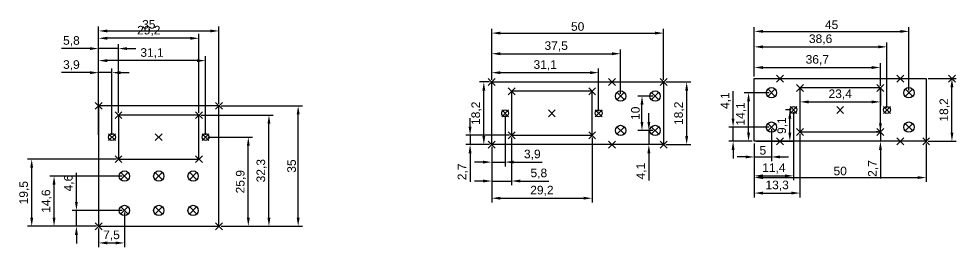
# Model space of a CAD drawing. Header units: millimetres. Extents: x 20 to 1076, y 2 to 180.
# Drawn here: x 803.7 to 1076.4, y 3.2 to 69.7 of the extents above; entities that cross this region are included whole.
import ezdxf

# ---------------------------------------------------------------- set-up
doc = ezdxf.new("R2010")
doc.units = ezdxf.units.MM
doc.header["$PDMODE"] = 3
doc.layers.add('sizes', color=102, linetype='Continuous')
doc.styles.get("Standard").update_dxf_attribs({"font": 'arial.ttf'})
doc.dimstyles.new('ISO-25', dxfattribs={"dimtxt": 2.5, "dimasz": 2.5, "dimexe": 1.25, "dimexo": 0.625, "dimtad": 1, "dimtxsty": 'Standard', "dimcen": 2.5, "dimadec": 0, "dimazin": 0, "dimtfac": 1, "dimtmove": 0, "dimatfit": 3, "dimfxl": 1, "dimarcsym": 0})

# ---------------------------------------------------------------- blocks, each defined once
blk = doc.blocks.new('*D71')
at = {"layer": 'Defpoints', "color": 0, "transparency": 16777216}
for p in [(861.95, 66.13), (826.95, 44.35), (861.95, 44.35)]:
    blk.add_point(p, dxfattribs=at)
at = {"layer": 'sizes', "color": 0, "lineweight": -2, "transparency": 16777216}
for p, q in [((826.95, 44.98), (826.95, 67.38)), ((829.45, 66.13), (859.45, 66.13)), ((861.95, 44.98), (861.95, 67.38))]:
    blk.add_line(p, q, dxfattribs=at)
at = {"layer": 'sizes', "color": 0, "transparency": 16777216}
for points in [[(829.45, 66.54), (829.45, 65.71), (826.95, 66.13)], [(859.45, 66.54), (859.45, 65.71), (861.95, 66.13)]]:
    blk.add_solid(points, dxfattribs=at)
at = {"layer": 'sizes', "color": 0, "transparency": 16777216, "insert": (841.55, 68.03), "char_height": 2.5, "attachment_point": 5}
blk.add_mtext('35', dxfattribs=at)
blk = doc.blocks.new('*D72')
at = {"layer": 'Defpoints', "color": 0, "transparency": 16777216}
for p in [(826.95, 54), (826.95, 35.25), (830.85, 35.25)]:
    blk.add_point(p, dxfattribs=at)
at = {"layer": 'sizes', "color": 0, "lineweight": -2, "transparency": 16777216}
for p, q in [((826.95, 35.88), (826.95, 55.25)), ((830.85, 35.88), (830.85, 55.25)), ((824.45, 54), (816.15, 54)), ((830.85, 54), (826.95, 54)), ((833.35, 54), (835.85, 54))]:
    blk.add_line(p, q, dxfattribs=at)
at = {"layer": 'sizes', "color": 0, "transparency": 16777216}
for points in [[(824.45, 54.42), (824.45, 53.58), (826.95, 54)], [(833.35, 54.42), (833.35, 53.58), (830.85, 54)]]:
    blk.add_solid(points, dxfattribs=at)
at = {"layer": 'sizes', "color": 0, "transparency": 16777216, "insert": (819.05, 56.13), "char_height": 2.5, "attachment_point": 5}
blk.add_mtext('3,9', dxfattribs=at)
blk = doc.blocks.new('*D73')
at = {"layer": 'Defpoints', "color": 0, "transparency": 16777216}
for p in [(826.95, 61), (826.95, 41.65), (832.75, 41.65)]:
    blk.add_point(p, dxfattribs=at)
at = {"layer": 'sizes', "color": 0, "lineweight": -2, "transparency": 16777216}
for p, q in [((824.45, 61), (816.15, 61)), ((826.95, 42.28), (826.95, 62.25)), ((832.75, 61), (826.95, 61)), ((832.75, 42.28), (832.75, 62.25)), ((835.25, 61), (837.75, 61))]:
    blk.add_line(p, q, dxfattribs=at)
at = {"layer": 'sizes', "color": 0, "transparency": 16777216}
for points in [[(824.45, 61.42), (824.45, 60.58), (826.95, 61)], [(835.25, 61.42), (835.25, 60.58), (832.75, 61)]]:
    blk.add_solid(points, dxfattribs=at)
at = {"layer": 'sizes', "color": 0, "transparency": 16777216, "insert": (819.05, 63.13), "char_height": 2.5, "attachment_point": 5}
blk.add_mtext('5,8', dxfattribs=at)
blk = doc.blocks.new('*D74')
at = {"layer": 'Defpoints', "color": 0, "transparency": 16777216}
for p in [(826.95, 64), (826.95, 44.35), (856.15, 41.65)]:
    blk.add_point(p, dxfattribs=at)
at = {"layer": 'sizes', "color": 0, "lineweight": -2, "transparency": 16777216}
for p, q in [((826.95, 44.98), (826.95, 65.25)), ((853.65, 64), (829.45, 64)), ((856.15, 42.28), (856.15, 65.25))]:
    blk.add_line(p, q, dxfattribs=at)
at = {"layer": 'sizes', "color": 0, "transparency": 16777216}
for points in [[(829.45, 64.42), (829.45, 63.58), (826.95, 64)], [(853.65, 64.42), (853.65, 63.58), (856.15, 64)]]:
    blk.add_solid(points, dxfattribs=at)
at = {"layer": 'sizes', "color": 0, "transparency": 16777216, "insert": (841.55, 66.13), "char_height": 2.5, "attachment_point": 5}
blk.add_mtext('29,2', dxfattribs=at)
blk = doc.blocks.new('*D75')
at = {"layer": 'Defpoints', "color": 0, "transparency": 16777216}
for p in [(826.95, 57.5), (826.95, 44.35), (858.05, 35.25)]:
    blk.add_point(p, dxfattribs=at)
at = {"layer": 'sizes', "color": 0, "lineweight": -2, "transparency": 16777216}
for p, q in [((826.95, 44.98), (826.95, 58.75)), ((855.55, 57.5), (829.45, 57.5)), ((858.05, 35.88), (858.05, 58.75))]:
    blk.add_line(p, q, dxfattribs=at)
at = {"layer": 'sizes', "color": 0, "transparency": 16777216}
for points in [[(829.45, 57.92), (829.45, 57.08), (826.95, 57.5)], [(855.55, 57.92), (855.55, 57.08), (858.05, 57.5)]]:
    blk.add_solid(points, dxfattribs=at)
at = {"layer": 'sizes', "color": 0, "transparency": 16777216, "insert": (842.5, 59.63), "char_height": 2.5, "attachment_point": 5}
blk.add_mtext('31,1', dxfattribs=at)
blk = doc.blocks.new('*D76')
at = {"layer": 'Defpoints', "color": 0, "transparency": 16777216}
for p in [(820.5, 13.95), (834.45, 13.95), (826.95, 9.35)]:
    blk.add_point(p, dxfattribs=at)
at = {"layer": 'sizes', "color": 0, "lineweight": -2, "transparency": 16777216}
for p, q in [((820.5, 16.45), (820.5, 24.85)), ((833.83, 13.95), (819.25, 13.95)), ((820.5, 9.35), (820.5, 13.95)), ((826.33, 9.35), (819.25, 9.35)), ((820.5, 6.85), (820.5, 4.35))]:
    blk.add_line(p, q, dxfattribs=at)
at = {"layer": 'sizes', "color": 0, "transparency": 16777216}
for points in [[(820.08, 16.45), (820.92, 16.45), (820.5, 13.95)], [(820.08, 6.85), (820.92, 6.85), (820.5, 9.35)]]:
    blk.add_solid(points, dxfattribs=at)
at = {"layer": 'sizes', "color": 0, "transparency": 16777216, "insert": (818.37, 21.9), "char_height": 2.5, "attachment_point": 5, "rotation": 90}
blk.add_mtext('4,6', dxfattribs=at)
blk = doc.blocks.new('*D77')
at = {"layer": 'Defpoints', "color": 0, "transparency": 16777216}
for p in [(814, 23.95), (834.45, 23.95), (826.95, 9.35)]:
    blk.add_point(p, dxfattribs=at)
at = {"layer": 'sizes', "color": 0, "lineweight": -2, "transparency": 16777216}
for p, q in [((833.83, 23.95), (812.75, 23.95)), ((814, 11.85), (814, 21.45)), ((826.33, 9.35), (812.75, 9.35))]:
    blk.add_line(p, q, dxfattribs=at)
at = {"layer": 'sizes', "color": 0, "transparency": 16777216}
for points in [[(813.58, 21.45), (814.42, 21.45), (814, 23.95)], [(813.58, 11.85), (814.42, 11.85), (814, 9.35)]]:
    blk.add_solid(points, dxfattribs=at)
at = {"layer": 'sizes', "color": 0, "transparency": 16777216, "insert": (811.87, 16.65), "char_height": 2.5, "attachment_point": 5, "rotation": 90}
blk.add_mtext('14,6', dxfattribs=at)
blk = doc.blocks.new('*D78')
at = {"layer": 'Defpoints', "color": 0, "transparency": 16777216}
for p in [(807.5, 28.85), (832.75, 28.85), (826.95, 9.35)]:
    blk.add_point(p, dxfattribs=at)
at = {"layer": 'sizes', "color": 0, "lineweight": -2, "transparency": 16777216}
for p, q in [((832.13, 28.85), (806.25, 28.85)), ((807.5, 11.85), (807.5, 26.35)), ((826.33, 9.35), (806.25, 9.35))]:
    blk.add_line(p, q, dxfattribs=at)
at = {"layer": 'sizes', "color": 0, "transparency": 16777216}
for points in [[(807.08, 26.35), (807.92, 26.35), (807.5, 28.85)], [(807.08, 11.85), (807.92, 11.85), (807.5, 9.35)]]:
    blk.add_solid(points, dxfattribs=at)
at = {"layer": 'sizes', "color": 0, "transparency": 16777216, "insert": (805.37, 19.1), "char_height": 2.5, "attachment_point": 5, "rotation": 90}
blk.add_mtext('19,5', dxfattribs=at)
blk = doc.blocks.new('*D79')
at = {"layer": 'Defpoints', "color": 0, "transparency": 16777216}
for p in [(858.05, 35.25), (870.5, 35.25), (861.95, 9.35)]:
    blk.add_point(p, dxfattribs=at)
at = {"layer": 'sizes', "color": 0, "lineweight": -2, "transparency": 16777216}
for p, q in [((858.68, 35.25), (871.75, 35.25)), ((870.5, 11.85), (870.5, 32.75)), ((862.58, 9.35), (871.75, 9.35))]:
    blk.add_line(p, q, dxfattribs=at)
at = {"layer": 'sizes', "color": 0, "transparency": 16777216}
for points in [[(870.08, 32.75), (870.92, 32.75), (870.5, 35.25)], [(870.08, 11.85), (870.92, 11.85), (870.5, 9.35)]]:
    blk.add_solid(points, dxfattribs=at)
at = {"layer": 'sizes', "color": 0, "transparency": 16777216, "insert": (868.37, 22.3), "char_height": 2.5, "attachment_point": 5, "rotation": 90}
blk.add_mtext('25,9', dxfattribs=at)
blk = doc.blocks.new('*D80')
at = {"layer": 'Defpoints', "color": 0, "transparency": 16777216}
for p in [(856.15, 41.65), (876.5, 41.65), (861.95, 9.35)]:
    blk.add_point(p, dxfattribs=at)
at = {"layer": 'sizes', "color": 0, "lineweight": -2, "transparency": 16777216}
for p, q in [((856.78, 41.65), (877.75, 41.65)), ((876.5, 11.85), (876.5, 39.15)), ((862.58, 9.35), (877.75, 9.35))]:
    blk.add_line(p, q, dxfattribs=at)
at = {"layer": 'sizes', "color": 0, "transparency": 16777216}
for points in [[(876.08, 39.15), (876.92, 39.15), (876.5, 41.65)], [(876.08, 11.85), (876.92, 11.85), (876.5, 9.35)]]:
    blk.add_solid(points, dxfattribs=at)
at = {"layer": 'sizes', "color": 0, "transparency": 16777216, "insert": (874.37, 25.5), "char_height": 2.5, "attachment_point": 5, "rotation": 90}
blk.add_mtext('32,3', dxfattribs=at)
blk = doc.blocks.new('*D81')
at = {"layer": 'Defpoints', "color": 0, "transparency": 16777216}
for p in [(861.95, 44.35), (885, 44.35), (861.95, 9.35)]:
    blk.add_point(p, dxfattribs=at)
at = {"layer": 'sizes', "color": 0, "lineweight": -2, "transparency": 16777216}
for p, q in [((862.58, 44.35), (886.25, 44.35)), ((885, 11.85), (885, 41.85)), ((862.58, 9.35), (886.25, 9.35))]:
    blk.add_line(p, q, dxfattribs=at)
at = {"layer": 'sizes', "color": 0, "transparency": 16777216}
for points in [[(884.58, 41.85), (885.42, 41.85), (885, 44.35)], [(884.58, 11.85), (885.42, 11.85), (885, 9.35)]]:
    blk.add_solid(points, dxfattribs=at)
at = {"layer": 'sizes', "color": 0, "transparency": 16777216, "insert": (883.1, 26.85), "char_height": 2.5, "attachment_point": 5, "rotation": 90}
blk.add_mtext('35', dxfattribs=at)
blk = doc.blocks.new('*D82')
at = {"layer": 'Defpoints', "color": 0, "transparency": 16777216}
for p in [(834.45, 13.95), (826.95, 9.35), (834.45, 4.5)]:
    blk.add_point(p, dxfattribs=at)
at = {"layer": 'sizes', "color": 0, "lineweight": -2, "transparency": 16777216}
for p, q in [((834.45, 13.33), (834.45, 3.25)), ((826.95, 8.73), (826.95, 3.25)), ((829.45, 4.5), (831.95, 4.5))]:
    blk.add_line(p, q, dxfattribs=at)
at = {"layer": 'sizes', "color": 0, "transparency": 16777216}
for points in [[(829.45, 4.92), (829.45, 4.08), (826.95, 4.5)], [(831.95, 4.92), (831.95, 4.08), (834.45, 4.5)]]:
    blk.add_solid(points, dxfattribs=at)
at = {"layer": 'sizes', "color": 0, "transparency": 16777216, "insert": (830.7, 6.62), "char_height": 2.5, "attachment_point": 5}
blk.add_mtext('7,5', dxfattribs=at)
blk = doc.blocks.new('*D94')
at = {"layer": 'Defpoints', "color": 0, "transparency": 16777216}
for p in [(945.19, 42.19), (941.29, 33.09), (945.19, 28)]:
    blk.add_point(p, dxfattribs=at)
at = {"layer": 'sizes', "color": 0, "lineweight": -2, "transparency": 16777216}
for p, q in [((945.19, 41.57), (945.19, 26.75)), ((941.29, 32.47), (941.29, 26.75)), ((938.79, 28), (936.29, 28)), ((941.29, 28), (945.19, 28)), ((947.69, 28), (956, 28))]:
    blk.add_line(p, q, dxfattribs=at)
at = {"layer": 'sizes', "color": 0, "transparency": 16777216}
for points in [[(938.79, 28.42), (938.79, 27.58), (941.29, 28)], [(947.69, 28.42), (947.69, 27.58), (945.19, 28)]]:
    blk.add_solid(points, dxfattribs=at)
at = {"layer": 'sizes', "color": 0, "transparency": 16777216, "insert": (953.1, 30.13), "char_height": 2.5, "attachment_point": 5}
blk.add_mtext('3,9', dxfattribs=at)
blk = doc.blocks.new('*D95')
at = {"layer": 'Defpoints', "color": 0, "transparency": 16777216}
for p in [(947.09, 35.79), (941.29, 33.09), (947.09, 22.5)]:
    blk.add_point(p, dxfattribs=at)
at = {"layer": 'sizes', "color": 0, "lineweight": -2, "transparency": 16777216}
for p, q in [((947.09, 35.17), (947.09, 21.25)), ((941.29, 32.47), (941.29, 21.25)), ((938.79, 22.5), (936.29, 22.5)), ((941.29, 22.5), (947.09, 22.5)), ((949.59, 22.5), (957.9, 22.5))]:
    blk.add_line(p, q, dxfattribs=at)
at = {"layer": 'sizes', "color": 0, "transparency": 16777216}
for points in [[(938.79, 22.92), (938.79, 22.08), (941.29, 22.5)], [(949.59, 22.92), (949.59, 22.08), (947.09, 22.5)]]:
    blk.add_solid(points, dxfattribs=at)
at = {"layer": 'sizes', "color": 0, "transparency": 16777216, "insert": (955, 24.63), "char_height": 2.5, "attachment_point": 5}
blk.add_mtext('5,8', dxfattribs=at)
blk = doc.blocks.new('*D96')
at = {"layer": 'Defpoints', "color": 0, "transparency": 16777216}
for p in [(970.49, 35.79), (941.29, 33.09), (970.49, 17.5)]:
    blk.add_point(p, dxfattribs=at)
at = {"layer": 'sizes', "color": 0, "lineweight": -2, "transparency": 16777216}
for p, q in [((970.49, 35.17), (970.49, 16.25)), ((941.29, 32.47), (941.29, 16.25)), ((943.79, 17.5), (967.99, 17.5))]:
    blk.add_line(p, q, dxfattribs=at)
at = {"layer": 'sizes', "color": 0, "transparency": 16777216}
for points in [[(943.79, 17.92), (943.79, 17.08), (941.29, 17.5)], [(967.99, 17.92), (967.99, 17.08), (970.49, 17.5)]]:
    blk.add_solid(points, dxfattribs=at)
at = {"layer": 'sizes', "color": 0, "transparency": 16777216, "insert": (955.89, 19.63), "char_height": 2.5, "attachment_point": 5}
blk.add_mtext('29,2', dxfattribs=at)
blk = doc.blocks.new('*D97')
at = {"layer": 'Defpoints', "color": 0, "transparency": 16777216}
for p in [(972.39, 54), (941.29, 51.29), (972.39, 42.19)]:
    blk.add_point(p, dxfattribs=at)
at = {"layer": 'sizes', "color": 0, "lineweight": -2, "transparency": 16777216}
for p, q in [((941.29, 51.92), (941.29, 55.25)), ((972.39, 42.82), (972.39, 55.25)), ((943.79, 54), (969.89, 54))]:
    blk.add_line(p, q, dxfattribs=at)
at = {"layer": 'sizes', "color": 0, "transparency": 16777216}
for points in [[(943.79, 54.42), (943.79, 53.58), (941.29, 54)], [(969.89, 54.42), (969.89, 53.58), (972.39, 54)]]:
    blk.add_solid(points, dxfattribs=at)
at = {"layer": 'sizes', "color": 0, "transparency": 16777216, "insert": (956.84, 56.13), "char_height": 2.5, "attachment_point": 5}
blk.add_mtext('31,1', dxfattribs=at)
blk = doc.blocks.new('*D98')
at = {"layer": 'Defpoints', "color": 0, "transparency": 16777216}
for p in [(978.79, 59.5), (941.29, 51.29), (978.79, 47.19)]:
    blk.add_point(p, dxfattribs=at)
at = {"layer": 'sizes', "color": 0, "lineweight": -2, "transparency": 16777216}
for p, q in [((941.29, 51.92), (941.29, 60.75)), ((978.79, 47.82), (978.79, 60.75)), ((943.79, 59.5), (976.29, 59.5))]:
    blk.add_line(p, q, dxfattribs=at)
at = {"layer": 'sizes', "color": 0, "transparency": 16777216}
for points in [[(943.79, 59.92), (943.79, 59.08), (941.29, 59.5)], [(976.29, 59.92), (976.29, 59.08), (978.79, 59.5)]]:
    blk.add_solid(points, dxfattribs=at)
at = {"layer": 'sizes', "color": 0, "transparency": 16777216, "insert": (960.04, 61.63), "char_height": 2.5, "attachment_point": 5}
blk.add_mtext('37,5', dxfattribs=at)
blk = doc.blocks.new('*D99')
at = {"layer": 'Defpoints', "color": 0, "transparency": 16777216}
for p in [(991.29, 65.5), (941.29, 51.29), (991.29, 51.29)]:
    blk.add_point(p, dxfattribs=at)
at = {"layer": 'sizes', "color": 0, "lineweight": -2, "transparency": 16777216}
for p, q in [((941.29, 51.92), (941.29, 66.75)), ((943.79, 65.5), (988.79, 65.5)), ((991.29, 51.92), (991.29, 66.75))]:
    blk.add_line(p, q, dxfattribs=at)
at = {"layer": 'sizes', "color": 0, "transparency": 16777216}
for points in [[(943.79, 65.92), (943.79, 65.08), (941.29, 65.5)], [(988.79, 65.92), (988.79, 65.08), (991.29, 65.5)]]:
    blk.add_solid(points, dxfattribs=at)
at = {"layer": 'sizes', "color": 0, "transparency": 16777216, "insert": (966.29, 67.4), "char_height": 2.5, "attachment_point": 5}
blk.add_mtext('50', dxfattribs=at)
blk = doc.blocks.new('*D100')
at = {"layer": 'Defpoints', "color": 0, "transparency": 16777216}
for p in [(1022.65, 38.16), (1017.65, 34.06), (1022.65, 29.5)]:
    blk.add_point(p, dxfattribs=at)
at = {"layer": 'sizes', "color": 0, "lineweight": -2, "transparency": 16777216}
for p, q in [((1022.65, 37.54), (1022.65, 28.25)), ((1017.65, 33.44), (1017.65, 28.25)), ((1015.15, 29.5), (1012.65, 29.5)), ((1017.65, 29.5), (1022.65, 29.5)), ((1025.15, 29.5), (1027.65, 29.5))]:
    blk.add_line(p, q, dxfattribs=at)
at = {"layer": 'sizes', "color": 0, "transparency": 16777216}
for points in [[(1015.15, 29.92), (1015.15, 29.08), (1017.65, 29.5)], [(1025.15, 29.92), (1025.15, 29.08), (1022.65, 29.5)]]:
    blk.add_solid(points, dxfattribs=at)
at = {"layer": 'sizes', "color": 0, "transparency": 16777216, "insert": (1020.15, 31.4), "char_height": 2.5, "attachment_point": 5}
blk.add_mtext('5', dxfattribs=at)
blk = doc.blocks.new('*D101')
at = {"layer": 'Defpoints', "color": 0, "transparency": 16777216}
for p in [(1029.05, 43.16), (1017.65, 34.06), (1029.05, 24)]:
    blk.add_point(p, dxfattribs=at)
at = {"layer": 'sizes', "color": 0, "lineweight": -2, "transparency": 16777216}
for p, q in [((1029.05, 42.54), (1029.05, 22.75)), ((1017.65, 33.44), (1017.65, 22.75)), ((1020.15, 24), (1026.55, 24))]:
    blk.add_line(p, q, dxfattribs=at)
at = {"layer": 'sizes', "color": 0, "transparency": 16777216}
for points in [[(1020.15, 24.42), (1020.15, 23.58), (1017.65, 24)], [(1026.55, 24.42), (1026.55, 23.58), (1029.05, 24)]]:
    blk.add_solid(points, dxfattribs=at)
at = {"layer": 'sizes', "color": 0, "transparency": 16777216, "insert": (1023.35, 26.13), "char_height": 2.5, "attachment_point": 5}
blk.add_mtext('11,4', dxfattribs=at)
blk = doc.blocks.new('*D102')
at = {"layer": 'Defpoints', "color": 0, "transparency": 16777216}
for p in [(1030.95, 36.76), (1017.65, 34.06), (1030.95, 19)]:
    blk.add_point(p, dxfattribs=at)
at = {"layer": 'sizes', "color": 0, "lineweight": -2, "transparency": 16777216}
for p, q in [((1030.95, 36.14), (1030.95, 17.75)), ((1017.65, 33.44), (1017.65, 17.75)), ((1020.15, 19), (1028.45, 19))]:
    blk.add_line(p, q, dxfattribs=at)
at = {"layer": 'sizes', "color": 0, "transparency": 16777216}
for points in [[(1020.15, 19.42), (1020.15, 18.58), (1017.65, 19)], [(1028.45, 19.42), (1028.45, 18.58), (1030.95, 19)]]:
    blk.add_solid(points, dxfattribs=at)
at = {"layer": 'sizes', "color": 0, "transparency": 16777216, "insert": (1024.3, 21.13), "char_height": 2.5, "attachment_point": 5}
blk.add_mtext('13,3', dxfattribs=at)
blk = doc.blocks.new('*D103')
at = {"layer": 'Defpoints', "color": 0, "transparency": 16777216}
for p in [(1054.35, 55.5), (1017.65, 52.26), (1054.35, 49.56)]:
    blk.add_point(p, dxfattribs=at)
at = {"layer": 'sizes', "color": 0, "lineweight": -2, "transparency": 16777216}
for p, q in [((1017.65, 52.89), (1017.65, 56.75)), ((1020.15, 55.5), (1051.85, 55.5)), ((1054.35, 50.19), (1054.35, 56.75))]:
    blk.add_line(p, q, dxfattribs=at)
at = {"layer": 'sizes', "color": 0, "transparency": 16777216}
for points in [[(1020.15, 55.92), (1020.15, 55.08), (1017.65, 55.5)], [(1051.85, 55.92), (1051.85, 55.08), (1054.35, 55.5)]]:
    blk.add_solid(points, dxfattribs=at)
at = {"layer": 'sizes', "color": 0, "transparency": 16777216, "insert": (1036, 57.63), "char_height": 2.5, "attachment_point": 5}
blk.add_mtext('36,7', dxfattribs=at)
blk = doc.blocks.new('*D104')
at = {"layer": 'Defpoints', "color": 0, "transparency": 16777216}
for p in [(1056.25, 61.5), (1017.65, 52.26), (1056.25, 43.16)]:
    blk.add_point(p, dxfattribs=at)
at = {"layer": 'sizes', "color": 0, "lineweight": -2, "transparency": 16777216}
for p, q in [((1017.65, 52.89), (1017.65, 62.75)), ((1056.25, 43.79), (1056.25, 62.75)), ((1020.15, 61.5), (1053.75, 61.5))]:
    blk.add_line(p, q, dxfattribs=at)
at = {"layer": 'sizes', "color": 0, "transparency": 16777216}
for points in [[(1020.15, 61.92), (1020.15, 61.08), (1017.65, 61.5)], [(1053.75, 61.92), (1053.75, 61.08), (1056.25, 61.5)]]:
    blk.add_solid(points, dxfattribs=at)
at = {"layer": 'sizes', "color": 0, "transparency": 16777216, "insert": (1036.95, 63.63), "char_height": 2.5, "attachment_point": 5}
blk.add_mtext('38,6', dxfattribs=at)
blk = doc.blocks.new('*D105')
at = {"layer": 'Defpoints', "color": 0, "transparency": 16777216}
for p in [(1062.65, 66), (1017.65, 52.26), (1062.65, 48.16)]:
    blk.add_point(p, dxfattribs=at)
at = {"layer": 'sizes', "color": 0, "lineweight": -2, "transparency": 16777216}
for p, q in [((1017.65, 52.89), (1017.65, 67.25)), ((1020.15, 66), (1060.15, 66)), ((1062.65, 48.79), (1062.65, 67.25))]:
    blk.add_line(p, q, dxfattribs=at)
at = {"layer": 'sizes', "color": 0, "transparency": 16777216}
for points in [[(1020.15, 66.42), (1020.15, 65.58), (1017.65, 66)], [(1060.15, 66.42), (1060.15, 65.58), (1062.65, 66)]]:
    blk.add_solid(points, dxfattribs=at)
at = {"layer": 'sizes', "color": 0, "transparency": 16777216, "insert": (1040.15, 67.9), "char_height": 2.5, "attachment_point": 5}
blk.add_mtext('45', dxfattribs=at)
blk = doc.blocks.new('*D106')
at = {"layer": 'Defpoints', "color": 0, "transparency": 16777216}
for p in [(1017.65, 34.06), (1067.65, 34.06), (1067.65, 23.5)]:
    blk.add_point(p, dxfattribs=at)
at = {"layer": 'sizes', "color": 0, "lineweight": -2, "transparency": 16777216}
for p, q in [((1017.65, 33.44), (1017.65, 22.25)), ((1067.65, 33.44), (1067.65, 22.25)), ((1020.15, 23.5), (1065.15, 23.5))]:
    blk.add_line(p, q, dxfattribs=at)
at = {"layer": 'sizes', "color": 0, "transparency": 16777216}
for points in [[(1020.15, 23.92), (1020.15, 23.08), (1017.65, 23.5)], [(1065.15, 23.92), (1065.15, 23.08), (1067.65, 23.5)]]:
    blk.add_solid(points, dxfattribs=at)
at = {"layer": 'sizes', "color": 0, "transparency": 16777216, "insert": (1042.65, 25.4), "char_height": 2.5, "attachment_point": 5}
blk.add_mtext('50', dxfattribs=at)
blk = doc.blocks.new('*D107')
at = {"layer": 'Defpoints', "color": 0, "transparency": 16777216}
for p in [(1011.5, 38.16), (1022.65, 38.16), (1017.65, 34.06)]:
    blk.add_point(p, dxfattribs=at)
at = {"layer": 'sizes', "color": 0, "lineweight": -2, "transparency": 16777216}
for p, q in [((1011.5, 40.66), (1011.5, 48.58)), ((1022.03, 38.16), (1010.25, 38.16)), ((1011.5, 34.06), (1011.5, 38.16)), ((1017.03, 34.06), (1010.25, 34.06)), ((1011.5, 31.56), (1011.5, 29.06))]:
    blk.add_line(p, q, dxfattribs=at)
at = {"layer": 'sizes', "color": 0, "transparency": 16777216}
for points in [[(1011.08, 40.66), (1011.92, 40.66), (1011.5, 38.16)], [(1011.08, 31.56), (1011.92, 31.56), (1011.5, 34.06)]]:
    blk.add_solid(points, dxfattribs=at)
at = {"layer": 'sizes', "color": 0, "transparency": 16777216, "insert": (1009.37, 45.87), "char_height": 2.5, "attachment_point": 5, "rotation": 90}
blk.add_mtext('4,1', dxfattribs=at)
blk = doc.blocks.new('*D108')
at = {"layer": 'Defpoints', "color": 0, "transparency": 16777216}
for p in [(1016, 48.16), (1022.65, 48.16), (1017.65, 34.06)]:
    blk.add_point(p, dxfattribs=at)
at = {"layer": 'sizes', "color": 0, "lineweight": -2, "transparency": 16777216}
for p, q in [((1022.03, 48.16), (1014.75, 48.16)), ((1016, 36.56), (1016, 45.66)), ((1017.03, 34.06), (1014.75, 34.06))]:
    blk.add_line(p, q, dxfattribs=at)
at = {"layer": 'sizes', "color": 0, "transparency": 16777216}
for points in [[(1015.58, 45.66), (1016.42, 45.66), (1016, 48.16)], [(1015.58, 36.56), (1016.42, 36.56), (1016, 34.06)]]:
    blk.add_solid(points, dxfattribs=at)
at = {"layer": 'sizes', "color": 0, "transparency": 16777216, "insert": (1013.87, 42), "char_height": 2.5, "attachment_point": 5, "rotation": 90}
blk.add_mtext('14,1', dxfattribs=at)
blk = doc.blocks.new('*D109')
at = {"layer": 'Defpoints', "color": 0, "transparency": 16777216}
for p in [(1028, 43.16), (1029.05, 43.16), (1017.65, 34.06)]:
    blk.add_point(p, dxfattribs=at)
at = {"layer": 'sizes', "color": 0, "lineweight": -2, "transparency": 16777216}
for p, q in [((1028.43, 43.16), (1026.75, 43.16)), ((1028, 36.56), (1028, 40.66)), ((1018.28, 34.06), (1029.25, 34.06))]:
    blk.add_line(p, q, dxfattribs=at)
at = {"layer": 'sizes', "color": 0, "transparency": 16777216}
for points in [[(1027.58, 40.66), (1028.42, 40.66), (1028, 43.16)], [(1027.58, 36.56), (1028.42, 36.56), (1028, 34.06)]]:
    blk.add_solid(points, dxfattribs=at)
at = {"layer": 'sizes', "color": 0, "transparency": 16777216, "insert": (1025.87, 38.61), "char_height": 2.5, "attachment_point": 5, "rotation": 90}
blk.add_mtext('9,1', dxfattribs=at)
blk = doc.blocks.new('*D110')
at = {"layer": 'Defpoints', "color": 0, "transparency": 16777216}
for p in [(1054.35, 36.76), (1054.35, 34.06), (1060.15, 34.06)]:
    blk.add_point(p, dxfattribs=at)
at = {"layer": 'sizes', "color": 0, "lineweight": -2, "transparency": 16777216}
for p, q in [((1054.35, 39.26), (1054.35, 41.76)), ((1053.73, 36.76), (1053.1, 36.76)), ((1054.35, 36.76), (1054.35, 34.06)), ((1059.53, 34.06), (1053.1, 34.06)), ((1054.35, 31.56), (1054.35, 23.22))]:
    blk.add_line(p, q, dxfattribs=at)
at = {"layer": 'sizes', "color": 0, "transparency": 16777216}
for points in [[(1053.94, 39.26), (1054.77, 39.26), (1054.35, 36.76)], [(1053.94, 31.56), (1054.77, 31.56), (1054.35, 34.06)]]:
    blk.add_solid(points, dxfattribs=at)
at = {"layer": 'sizes', "color": 0, "transparency": 16777216, "insert": (1052.23, 26.14), "char_height": 2.5, "attachment_point": 5, "rotation": 90}
blk.add_mtext('2,7', dxfattribs=at)
blk = doc.blocks.new('*D111')
at = {"layer": 'Defpoints', "color": 0, "transparency": 16777216}
for p in [(1067.65, 52.26), (1075.15, 52.26), (1067.65, 34.06)]:
    blk.add_point(p, dxfattribs=at)
at = {"layer": 'sizes', "color": 0, "lineweight": -2, "transparency": 16777216}
for p, q in [((1068.28, 52.26), (1076.4, 52.26)), ((1075.15, 36.56), (1075.15, 49.76)), ((1068.28, 34.06), (1076.4, 34.06))]:
    blk.add_line(p, q, dxfattribs=at)
at = {"layer": 'sizes', "color": 0, "transparency": 16777216}
for points in [[(1074.74, 49.76), (1075.57, 49.76), (1075.15, 52.26)], [(1074.74, 36.56), (1075.57, 36.56), (1075.15, 34.06)]]:
    blk.add_solid(points, dxfattribs=at)
at = {"layer": 'sizes', "color": 0, "transparency": 16777216, "insert": (1073.03, 43.16), "char_height": 2.5, "attachment_point": 5, "rotation": 90}
blk.add_mtext('18,2', dxfattribs=at)
blk = doc.blocks.new('*D112')
at = {"layer": 'Defpoints', "color": 0, "transparency": 16777216}
for p in [(991.29, 51.29), (998, 51.29), (991.29, 33.09)]:
    blk.add_point(p, dxfattribs=at)
at = {"layer": 'sizes', "color": 0, "lineweight": -2, "transparency": 16777216}
for p, q in [((991.92, 51.29), (999.25, 51.29)), ((998, 35.59), (998, 48.79)), ((991.92, 33.09), (999.25, 33.09))]:
    blk.add_line(p, q, dxfattribs=at)
at = {"layer": 'sizes', "color": 0, "transparency": 16777216}
for points in [[(997.58, 48.79), (998.42, 48.79), (998, 51.29)], [(997.58, 35.59), (998.42, 35.59), (998, 33.09)]]:
    blk.add_solid(points, dxfattribs=at)
at = {"layer": 'sizes', "color": 0, "transparency": 16777216, "insert": (995.87, 42.19), "char_height": 2.5, "attachment_point": 5, "rotation": 90}
blk.add_mtext('18,2', dxfattribs=at)
blk = doc.blocks.new('*D113')
at = {"layer": 'Defpoints', "color": 0, "transparency": 16777216}
for p in [(988.79, 37.19), (987, 33.09), (991.29, 33.09)]:
    blk.add_point(p, dxfattribs=at)
at = {"layer": 'sizes', "color": 0, "lineweight": -2, "transparency": 16777216}
for p, q in [((987, 39.69), (987, 42.19)), ((988.17, 37.19), (985.75, 37.19)), ((987, 37.19), (987, 33.09)), ((990.67, 33.09), (985.75, 33.09)), ((987, 30.59), (987, 22.67))]:
    blk.add_line(p, q, dxfattribs=at)
at = {"layer": 'sizes', "color": 0, "transparency": 16777216}
for points in [[(986.58, 39.69), (987.42, 39.69), (987, 37.19)], [(986.58, 30.59), (987.42, 30.59), (987, 33.09)]]:
    blk.add_solid(points, dxfattribs=at)
at = {"layer": 'sizes', "color": 0, "transparency": 16777216, "insert": (984.87, 25.38), "char_height": 2.5, "attachment_point": 5, "rotation": 90}
blk.add_mtext('4,1', dxfattribs=at)
blk = doc.blocks.new('*D114')
at = {"layer": 'Defpoints', "color": 0, "transparency": 16777216}
for p in [(985, 47.19), (988.79, 47.19), (988.79, 37.19)]:
    blk.add_point(p, dxfattribs=at)
at = {"layer": 'sizes', "color": 0, "lineweight": -2, "transparency": 16777216}
for p, q in [((988.17, 47.19), (983.75, 47.19)), ((985, 39.69), (985, 44.69)), ((988.17, 37.19), (983.75, 37.19))]:
    blk.add_line(p, q, dxfattribs=at)
at = {"layer": 'sizes', "color": 0, "transparency": 16777216}
for points in [[(984.58, 44.69), (985.42, 44.69), (985, 47.19)], [(984.58, 39.69), (985.42, 39.69), (985, 37.19)]]:
    blk.add_solid(points, dxfattribs=at)
at = {"layer": 'sizes', "color": 0, "transparency": 16777216, "insert": (983.1, 42.19), "char_height": 2.5, "attachment_point": 5, "rotation": 90}
blk.add_mtext('10', dxfattribs=at)
blk = doc.blocks.new('*D115')
at = {"layer": 'Defpoints', "color": 0, "transparency": 16777216}
for p in [(947.09, 35.79), (935, 33.09), (941.29, 33.09)]:
    blk.add_point(p, dxfattribs=at)
at = {"layer": 'sizes', "color": 0, "lineweight": -2, "transparency": 16777216}
for p, q in [((935, 38.29), (935, 40.79)), ((946.47, 35.79), (933.75, 35.79)), ((935, 35.79), (935, 33.09)), ((940.67, 33.09), (933.75, 33.09)), ((935, 30.59), (935, 22.25))]:
    blk.add_line(p, q, dxfattribs=at)
at = {"layer": 'sizes', "color": 0, "transparency": 16777216}
for points in [[(934.58, 38.29), (935.42, 38.29), (935, 35.79)], [(934.58, 30.59), (935.42, 30.59), (935, 33.09)]]:
    blk.add_solid(points, dxfattribs=at)
at = {"layer": 'sizes', "color": 0, "transparency": 16777216, "insert": (932.87, 25.17), "char_height": 2.5, "attachment_point": 5, "rotation": 90}
blk.add_mtext('2,7', dxfattribs=at)
blk = doc.blocks.new('*D116')
at = {"layer": 'Defpoints', "color": 0, "transparency": 16777216}
for p in [(939, 51.29), (941.29, 51.29), (941.29, 33.09)]:
    blk.add_point(p, dxfattribs=at)
at = {"layer": 'sizes', "color": 0, "lineweight": -2, "transparency": 16777216}
for p, q in [((940.67, 51.29), (937.75, 51.29)), ((939, 35.59), (939, 48.79)), ((940.67, 33.09), (937.75, 33.09))]:
    blk.add_line(p, q, dxfattribs=at)
at = {"layer": 'sizes', "color": 0, "transparency": 16777216}
for points in [[(938.58, 48.79), (939.42, 48.79), (939, 51.29)], [(938.58, 35.59), (939.42, 35.59), (939, 33.09)]]:
    blk.add_solid(points, dxfattribs=at)
at = {"layer": 'sizes', "color": 0, "transparency": 16777216, "insert": (936.87, 42.19), "char_height": 2.5, "attachment_point": 5, "rotation": 90}
blk.add_mtext('18,2', dxfattribs=at)
blk = doc.blocks.new('*D117')
at = {"layer": 'Defpoints', "color": 0, "transparency": 16777216}
for p in [(1030.95, 49.56), (1054.35, 49.56), (1054.35, 45.5)]:
    blk.add_point(p, dxfattribs=at)
at = {"layer": 'sizes', "color": 0, "lineweight": -2, "transparency": 16777216}
for p, q in [((1030.95, 48.94), (1030.95, 44.25)), ((1054.35, 48.94), (1054.35, 44.25)), ((1033.45, 45.5), (1051.85, 45.5))]:
    blk.add_line(p, q, dxfattribs=at)
at = {"layer": 'sizes', "color": 0, "transparency": 16777216}
for points in [[(1033.45, 45.92), (1033.45, 45.08), (1030.95, 45.5)], [(1051.85, 45.92), (1051.85, 45.08), (1054.35, 45.5)]]:
    blk.add_solid(points, dxfattribs=at)
at = {"layer": 'sizes', "color": 0, "transparency": 16777216, "insert": (1042.65, 47.63), "char_height": 2.5, "attachment_point": 5}
blk.add_mtext('23,4', dxfattribs=at)

msp = doc.modelspace()

# ---------------------------------------------------------------- linework, layer by layer
for points in [[(1017.653, 52.262), (1067.653, 52.262), (1067.653, 34.062), (1017.653, 34.062)], [(941.294, 51.294), (991.294, 51.294), (991.294, 33.094), (941.294, 33.094)], [(1030.953, 36.762), (1054.353, 36.762), (1054.353, 49.562), (1030.953, 49.562)], [(947.094, 35.794), (970.494, 35.794), (970.494, 48.594), (947.094, 48.594)], [(826.953, 9.35), (861.953, 9.35), (861.953, 44.35), (826.953, 44.35)], [(832.753, 28.85), (856.153, 28.85), (856.153, 41.65), (832.753, 41.65)]]:
    msp.add_lwpolyline(points, close=True)
for centre, radius in [((1022.653, 48.162), 1.5), ((1062.653, 48.162), 1.5), ((978.794, 47.194), 1.5), ((988.794, 47.194), 1.5), ((1029.053, 43.162), 1), ((1056.253, 43.162), 1), ((945.194, 42.194), 1), ((972.394, 42.194), 1), ((978.794, 37.194), 1.5), ((988.794, 37.194), 1.5), ((1022.653, 38.162), 1.5), ((1062.653, 38.162), 1.5), ((830.853, 35.25), 1), ((858.053, 35.25), 1), ((834.453, 23.95), 1.5), ((844.453, 23.95), 1.5), ((854.453, 23.95), 1.5), ((834.453, 13.95), 1.5), ((844.453, 13.95), 1.5), ((854.453, 13.95), 1.5)]:
    msp.add_circle(centre, radius)
for p in [(941.294, 51.294), (976.294, 51.294), (991.294, 51.294), (1025.153, 52.262), (1060.153, 52.262), (1075.153, 52.262), (947.094, 48.594), (970.494, 48.594), (1022.653, 48.162), (1030.953, 49.562), (1054.353, 49.562), (1062.653, 48.162), (978.794, 47.194), (988.794, 47.194), (826.953, 44.35), (861.953, 44.35), (1029.053, 43.162), (1042.653, 43.162), (1056.253, 43.162), (832.753, 41.65), (856.153, 41.65), (945.194, 42.194), (958.794, 42.194), (972.394, 42.194), (978.794, 37.194), (988.794, 37.194), (1022.653, 38.162), (1062.653, 38.162), (830.853, 35.25), (844.453, 35.25), (858.053, 35.25), (947.094, 35.794), (970.494, 35.794), (1030.953, 36.762), (1054.353, 36.762), (941.294, 33.094), (976.294, 33.094), (991.294, 33.094), (1025.153, 34.062), (1060.153, 34.062), (1067.653, 34.062), (832.753, 28.85), (856.153, 28.85), (834.453, 23.95), (844.453, 23.95), (854.453, 23.95), (834.453, 13.95), (844.453, 13.95), (854.453, 13.95), (826.953, 9.35), (861.953, 9.35)]:
    msp.add_point(p)

# ---------------------------------------------------------------- dimensions: what is measured, and where the dimension line sits
at = {"layer": 'sizes'}
dim = msp.add_linear_dim(base=(861.953, 66.127), p1=(826.953, 44.35), p2=(861.953, 44.35), dimstyle='ISO-25', dxfattribs=at)
dim.commit()
dim.dimension.update_dxf_attribs({"geometry": '*D71', "text_midpoint": (841.553, 66.127), "dimtype": 160})
for base, p1, p2, picture, middle in [((991.294, 65.5), (941.294, 51.294), (991.294, 51.294), '*D99', (966.294, 67.401)), ((1062.653, 66), (1017.653, 52.262), (1062.653, 48.162), '*D105', (1040.153, 67.896)), ((826.953, 64), (856.153, 41.65), (826.953, 44.35), '*D74', (841.553, 66.127)), ((826.953, 61), (832.753, 41.65), (826.953, 41.65), '*D73', (819.05, 63.127)), ((978.794, 59.5), (941.294, 51.294), (978.794, 47.194), '*D98', (960.044, 61.627)), ((1056.253, 61.5), (1017.653, 52.262), (1056.253, 43.162), '*D104', (1036.953, 63.627)), ((826.953, 57.5), (858.053, 35.25), (826.953, 44.35), '*D75', (842.503, 59.627)), ((826.953, 54), (830.853, 35.25), (826.953, 35.25), '*D72', (819.05, 56.127)), ((972.394, 54), (941.294, 51.294), (972.394, 42.194), '*D97', (956.844, 56.127)), ((1054.353, 55.5), (1017.653, 52.262), (1054.353, 49.562), '*D103', (1036.003, 57.627)), ((1054.353, 45.5), (1030.953, 49.562), (1054.353, 49.562), '*D117', (1042.653, 47.627)), ((945.194, 28), (941.294, 33.094), (945.194, 42.194), '*D94', (953.096, 30.127)), ((1029.053, 24), (1017.653, 34.062), (1029.053, 43.162), '*D101', (1023.353, 26.127)), ((947.094, 22.5), (941.294, 33.094), (947.094, 35.794), '*D95', (954.997, 24.627)), ((970.494, 17.5), (941.294, 33.094), (970.494, 35.794), '*D96', (955.894, 19.627)), ((1022.653, 29.5), (1017.653, 34.062), (1022.653, 38.162), '*D100', (1020.153, 31.396)), ((1030.953, 19), (1017.653, 34.062), (1030.953, 36.762), '*D102', (1024.303, 21.127)), ((1067.653, 23.5), (1017.653, 34.062), (1067.653, 34.062), '*D106', (1042.653, 25.401)), ((834.453, 4.5), (826.953, 9.35), (834.453, 13.95), '*D82', (830.703, 6.622))]:
    dim = msp.add_linear_dim(base=base, p1=p1, p2=p2, dimstyle='ISO-25', dxfattribs=at)
    dim.commit()
    dim.dimension.update_dxf_attribs({"geometry": picture, "text_midpoint": middle})
for base, p1, p2, picture, middle in [((1075.153, 52.262), (1067.653, 34.062), (1067.653, 52.262), '*D111', (1073.026, 43.162)), ((939, 51.294), (941.294, 33.094), (941.294, 51.294), '*D116', (936.873, 42.194)), ((998, 51.294), (991.294, 33.094), (991.294, 51.294), '*D112', (995.873, 42.194)), ((985, 47.194), (988.794, 37.194), (988.794, 47.194), '*D114', (983.099, 42.194)), ((1011.5, 38.162), (1017.653, 34.062), (1022.653, 38.162), '*D107', (1009.373, 45.871)), ((885, 44.35), (861.953, 9.35), (861.953, 44.35), '*D81', (883.098, 26.85)), ((876.5, 41.65), (861.953, 9.35), (856.153, 41.65), '*D80', (874.373, 25.5)), ((987, 33.094), (988.794, 37.194), (991.294, 33.094), '*D113', (984.873, 25.384)), ((1028, 43.162), (1017.653, 34.062), (1029.053, 43.162), '*D109', (1025.873, 38.612)), ((1054.353, 34.062), (1054.353, 36.762), (1060.153, 34.062), '*D110', (1052.226, 26.139)), ((935, 33.094), (947.094, 35.794), (941.294, 33.094), '*D115', (932.873, 25.172)), ((870.5, 35.25), (861.953, 9.35), (858.053, 35.25), '*D79', (868.373, 22.3)), ((807.5, 28.85), (826.953, 9.35), (832.753, 28.85), '*D78', (805.373, 19.1)), ((820.5, 13.95), (826.953, 9.35), (834.453, 13.95), '*D76', (818.373, 21.9)), ((814, 23.95), (826.953, 9.35), (834.453, 23.95), '*D77', (811.873, 16.65))]:
    dim = msp.add_linear_dim(base=base, p1=p1, p2=p2, angle=90, dimstyle='ISO-25', dxfattribs=at)
    dim.commit()
    dim.dimension.update_dxf_attribs({"geometry": picture, "text_midpoint": middle})
dim = msp.add_linear_dim(base=(1016, 48.162), p1=(1017.653, 34.062), p2=(1022.653, 48.162), angle=90, dimstyle='ISO-25', dxfattribs=at)
dim.commit()
dim.dimension.update_dxf_attribs({"geometry": '*D108', "text_midpoint": (1016, 42), "dimtype": 160})

doc.saveas('drawing.dxf')
